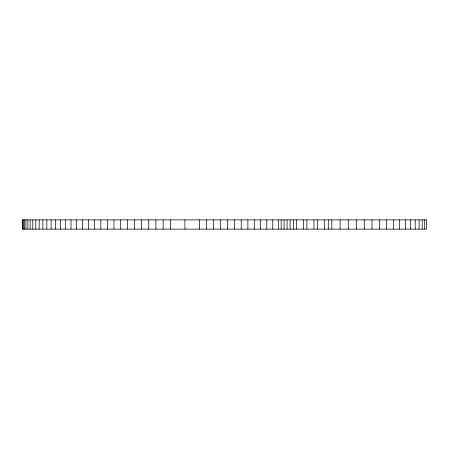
<?xml version="1.0" encoding="UTF-8"?>
<svg xmlns="http://www.w3.org/2000/svg" width="449" height="449" viewBox="0 0 449 449"><rect width="100%" height="100%" fill="white"/><g stroke="black" fill="none" stroke-linecap="round" stroke-linejoin="round"><path stroke-width="0.67" d="M424.529 219.875L424.529 229.125M422.217 219.875L422.217 229.125M419.091 219.875L419.091 229.125M415.218 219.875L415.218 229.125M410.655 219.875L410.655 229.125M405.453 219.875L405.453 229.125M399.672 219.875L399.672 229.125M393.431 219.875L393.431 229.125M386.668 219.875L386.668 229.125M379.557 219.875L379.557 229.125M372.041 219.875L372.041 229.125M364.296 219.875L364.296 229.125M356.377 219.875L356.377 229.125M348.284 219.875L348.284 229.125M340.078 219.875L340.078 229.125M331.811 219.875L331.811 229.125M328.286 219.875L328.286 229.125M324.7 219.875L324.7 229.125M317.533 219.875L317.533 229.125M313.952 219.875L313.952 229.125M306.897 219.875L306.897 229.125M303.429 219.875L303.429 229.125M296.609 219.875L296.609 229.125M293.371 219.875L293.371 229.125M290.133 219.875L290.133 229.125M287.074 219.875L287.074 229.125M284.065 219.875L284.065 229.125M281.175 219.875L281.175 229.125M278.459 219.875L278.459 229.125M272.734 219.875L272.734 229.125M266.785 219.875L266.785 229.125M260.656 219.875L260.656 229.125M254.297 219.875L254.297 229.125M247.882 219.875L247.882 229.125M241.236 219.875L241.236 229.125M234.53 219.875L234.53 229.125M227.649 219.875L227.649 229.125M220.712 219.875L220.712 229.125M213.662 219.875L213.662 229.125M206.551 219.875L206.551 229.125M199.384 219.875L199.384 229.125M184.932 219.875L184.932 229.125M170.367 219.875L170.367 229.125M163.144 219.875L163.144 229.125M155.915 219.875L155.915 229.125M148.748 219.875L148.748 229.125M141.637 219.875L141.637 229.125M134.588 219.875L134.588 229.125M127.595 219.875L127.595 229.125M120.714 219.875L120.714 229.125M113.951 219.875L113.951 229.125M107.305 219.875L107.305 229.125M100.829 219.875L100.829 229.125M94.47 219.875L94.47 229.125M88.346 219.875L88.346 229.125M82.335 219.875L82.335 229.125M76.555 219.875L76.555 229.125M71.004 219.875L71.004 229.125M65.689 219.875L65.689 229.125M60.542 219.875L60.542 229.125M55.687 219.875L55.687 229.125M51.119 219.875L51.119 229.125M46.842 219.875L46.842 229.125M42.857 219.875L42.857 229.125M39.153 219.875L39.153 229.125M35.802 219.875L35.802 229.125M32.799 219.875L32.799 229.125M30.139 219.875L30.139 229.125M27.883 219.875L27.883 229.125M25.975 219.875L25.975 229.125M24.471 219.875L24.471 229.125M23.376 219.875L23.376 229.125M22.68 219.875L22.68 229.125M426.55 219.875L22.45 219.875L22.45 229.125L426.55 229.125L426.55 219.875"/></g></svg>
